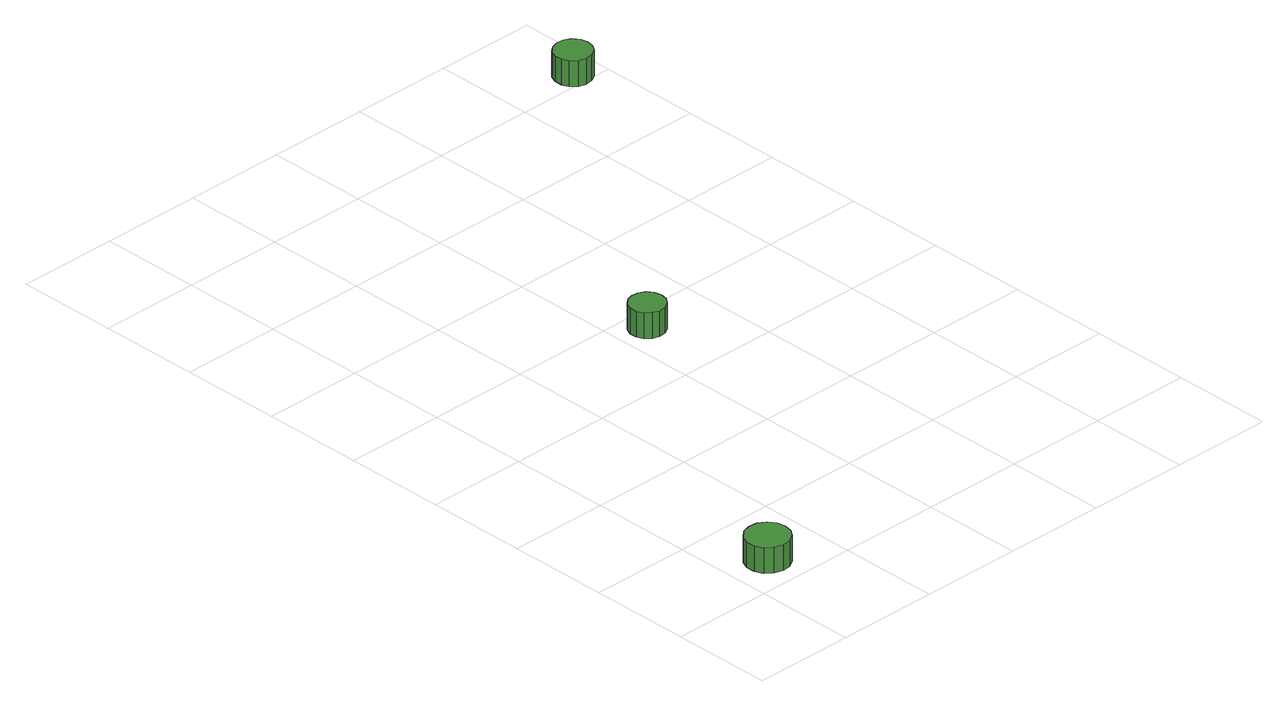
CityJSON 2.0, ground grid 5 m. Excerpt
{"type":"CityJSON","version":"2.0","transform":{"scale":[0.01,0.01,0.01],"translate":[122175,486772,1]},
"CityObjects":{
"tree1":{"type":"SolitaryVegetationObject","attributes":{"function":"something"},"geometry":[{"type":"MultiSurface","lod":"1","boundaries":[[[0,1,2,3,4,5,6,7,8,9,10,11,12,13,14]],[[15,16,17,18,19,20,21,22,23,24,25,26,27,28,29]],[[0,29,28,1]],[[1,28,27,2]],[[2,27,26,3]],[[3,26,25,4]],[[4,25,24,5]],[[5,24,23,6]],[[6,23,22,7]],[[7,22,21,8]],[[8,21,20,9]],[[9,20,19,10]],[[10,19,18,11]],[[11,18,17,12]],[[12,17,16,13]],[[13,16,15,14]],[[14,15,29,0]]]}]},
"tree2":{"type":"SolitaryVegetationObject","attributes":{"function":"something"},"geometry":[{"type":"MultiSurface","lod":"1","boundaries":[[[30,31,32,33,34,35,36,37,38,39,40,41,42,43,44]],[[45,46,47,48,49,50,51,52,53,54,55,56,57,58,59]],[[30,59,58,31]],[[31,58,57,32]],[[32,57,56,33]],[[33,56,55,34]],[[34,55,54,35]],[[35,54,53,36]],[[36,53,52,37]],[[37,52,51,38]],[[38,51,50,39]],[[39,50,49,40]],[[40,49,48,41]],[[41,48,47,42]],[[42,47,46,43]],[[43,46,45,44]],[[44,45,59,30]]]}]},
"tree3":{"type":"SolitaryVegetationObject","attributes":{"function":"something"},"geometry":[{"type":"MultiSurface","lod":"1","boundaries":[[[60,61,62,63,64,65,66,67,68,69,70,71,72,73,74]],[[75,76,77,78,79,80,81,82,83,84,85,86,87,88,89]],[[60,89,88,61]],[[61,88,87,62]],[[62,87,86,63]],[[63,86,85,64]],[[64,85,84,65]],[[65,84,83,66]],[[66,83,82,67]],[[67,82,81,68]],[[68,81,80,69]],[[69,80,79,70]],[[70,79,78,71]],[[71,78,77,72]],[[72,77,76,73]],[[73,76,75,74]],[[74,75,89,60]]]}]}
},
"vertices":[
[297,169,139],[288,212,139],[262,248,139],[224,270,139],[181,274,139],[139,261,139],[106,231,139],[88,191,139],[88,147,139],[106,107,139],[139,78,139],[181,64,139],[224,69,139],[262,91,139],[288,126,139],[288,126,10],[262,91,10],[224,69,10],[181,64,10],[139,78,10],[106,107,10],[88,147,10],[88,191,10],[106,231,10],[139,261,10],[181,274,10],[224,270,10],[262,248,10],[288,212,10],[297,169,10],
[1229,1876,139],[1222,1911,139],[1201,1941,139],[1170,1958,139],[1134,1962,139],[1100,1951,139],[1073,1927,139],[1058,1894,139],[1058,1858,139],[1073,1825,139],[1100,1801,139],[1134,1790,139],[1170,1794,139],[1201,1812,139],[1222,1841,139],[1222,1841,10],[1201,1812,10],[1170,1794,10],[1134,1790,10],[1100,1801,10],[1073,1825,10],[1058,1858,10],[1058,1894,10],[1073,1927,10],[1100,1951,10],[1134,1962,10],[1170,1958,10],[1201,1941,10],[1222,1911,10],[1229,1876,10],
[2451,3571,130],[2443,3608,130],[2421,3638,130],[2388,3657,130],[2350,3661,130],[2314,3649,130],[2286,3624,130],[2271,3590,130],[2271,3552,130],[2286,3517,130],[2314,3492,130],[2350,3480,130],[2388,3484,130],[2421,3503,130],[2443,3534,130],[2443,3534,1],[2421,3503,1],[2388,3484,1],[2350,3480,1],[2314,3492,1],[2286,3517,1],[2271,3552,1],[2271,3590,1],[2286,3624,1],[2314,3649,1],[2350,3661,1],[2388,3657,1],[2421,3638,1],[2443,3608,1],[2451,3571,1]
]}
